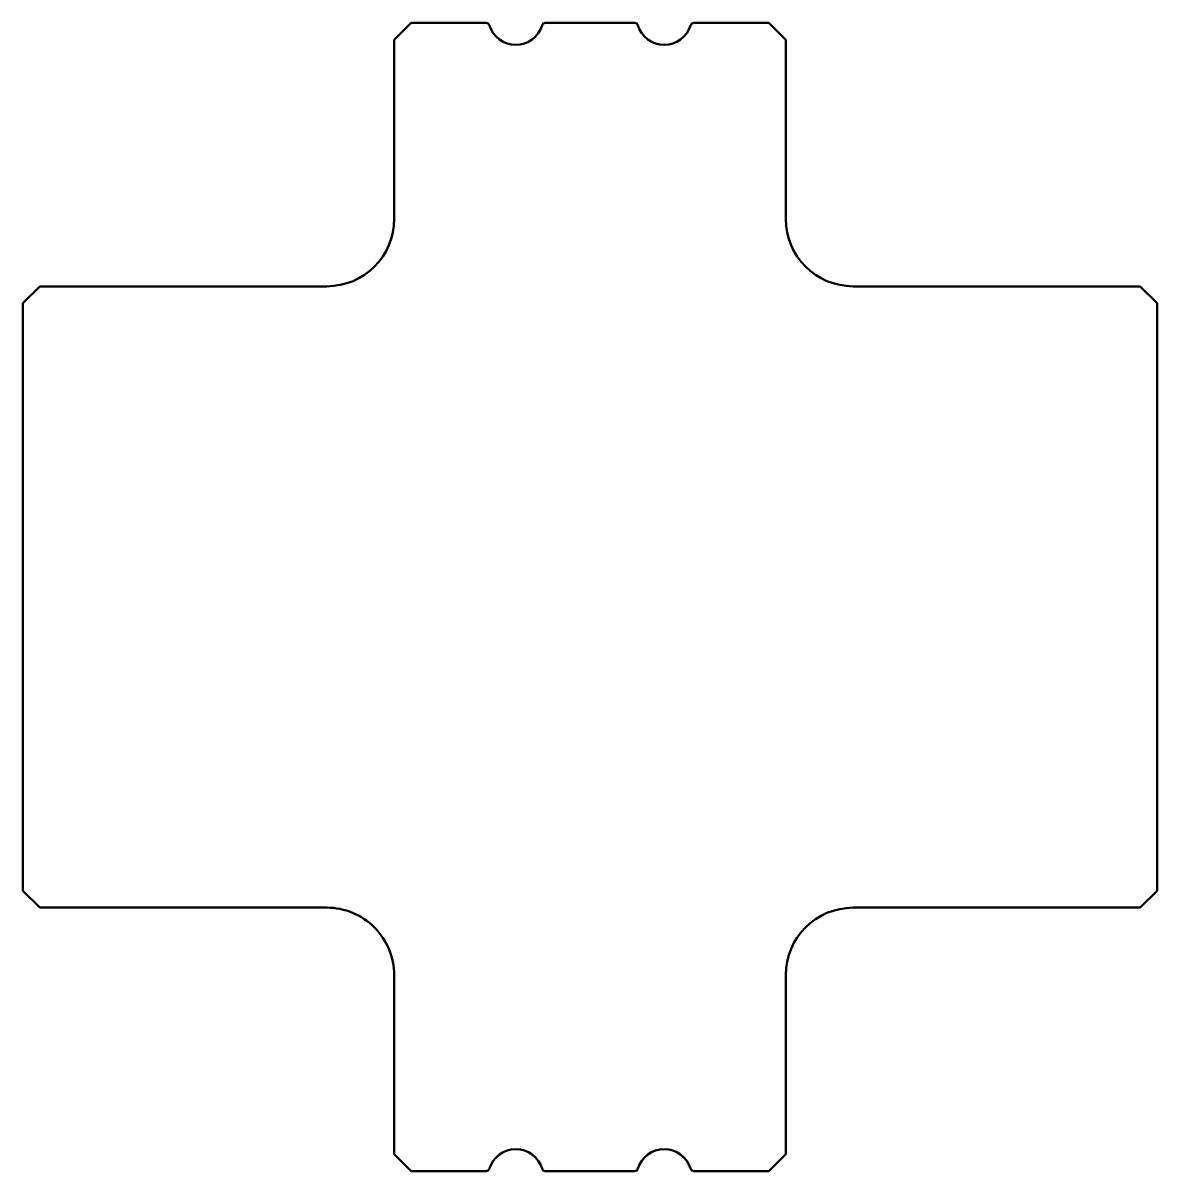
# Model space of a CAD drawing. Header units: metres. Extents: x 166.932 to 167.1, y 100.315 to 100.485.
import ezdxf

# ---------------------------------------------------------------- set-up
doc = ezdxf.new("R2010")
doc.units = ezdxf.units.M
doc.layers.add('Außenkante', color=7, linetype='Continuous', lineweight=50, true_color=0x000000)

msp = doc.modelspace()

# ---------------------------------------------------------------- linework, layer by layer
at = {"layer": 'Außenkante'}
for p, q in [((166.9895, 100.48500000000001), (166.987, 100.48250000000002)), ((166.9895, 100.48500000000001), (167.00061736380704, 100.48500000000001)), ((167.00938263619295, 100.48500000000001), (167.02261736380703, 100.48500000000001)), ((167.03138263619294, 100.48500000000001), (167.0425, 100.48500000000001)), ((167.0425, 100.48500000000001), (167.045, 100.48250000000002)), ((166.987, 100.45600000000003), (166.987, 100.48250000000002)), ((167.045, 100.45600000000003), (167.045, 100.48250000000002)), ((166.93449999999999, 100.44600000000003), (166.932, 100.44350000000003)), ((166.93449999999999, 100.44600000000003), (166.977, 100.44600000000001)), ((167.05499999999998, 100.44600000000001), (167.09750000000003, 100.44600000000001)), ((167.09750000000003, 100.44600000000001), (167.1, 100.44350000000003)), ((166.932, 100.4), (166.932, 100.44350000000003)), ((167.1, 100.4), (167.1, 100.44350000000003)), ((166.932, 100.4), (166.932, 100.35649999999998)), ((167.1, 100.4), (167.1, 100.35649999999998)), ((166.93449999999999, 100.35399999999998), (166.932, 100.35649999999998)), ((167.09750000000003, 100.354), (167.1, 100.35649999999998)), ((166.93449999999999, 100.35399999999998), (166.977, 100.354)), ((167.05499999999998, 100.354), (167.09750000000003, 100.354)), ((166.987, 100.34399999999998), (166.987, 100.3175)), ((167.045, 100.34399999999998), (167.045, 100.3175)), ((166.9895, 100.315), (166.987, 100.3175)), ((167.0425, 100.315), (167.045, 100.3175)), ((166.9895, 100.315), (167.00061736380704, 100.315)), ((167.00938263619295, 100.315), (167.02261736380703, 100.315)), ((167.03138263619294, 100.315), (167.0425, 100.315))]:
    msp.add_line(p, q, dxfattribs=at)
for centre, radius, start, end in [((167.00061736380704, 100.48450000000001), 0.0005, 16.881486604623454, 90), ((167.005, 100.48583000000004), 0.0040799999999876, 196.88148660472626, 343.11851339527374), ((167.00938263619295, 100.48450000000001), 0.0005, 90, 163.11851339537657), ((167.02261736380703, 100.48450000000001), 0.0005, 16.881486604623454, 90), ((167.027, 100.48583000000004), 0.0040799999999876, 196.88148660472626, 343.11851339527374), ((167.03138263619294, 100.48450000000001), 0.0005, 90, 163.11851339537657), ((166.977, 100.45600000000003), 0.01, 270, 0), ((167.05499999999998, 100.45600000000003), 0.01, 180, 270), ((166.977, 100.34399999999998), 0.01, 0, 90.00000000000001), ((167.05499999999998, 100.34399999999998), 0.01, 90.00000000000001, 180), ((167.005, 100.31416999999998), 0.0040799999999876, 16.881486604726298, 163.1185133952737), ((167.027, 100.31416999999998), 0.0040799999999876, 16.881486604726298, 163.1185133952737), ((167.00061736380704, 100.3155), 0.0005, 270, 343.11851339537657), ((167.00938263619295, 100.3155), 0.0005, 196.88148660462343, 270), ((167.02261736380703, 100.3155), 0.0005, 270, 343.11851339537657), ((167.03138263619294, 100.3155), 0.0005, 196.88148660462343, 270)]:
    msp.add_arc(centre, radius, start, end, dxfattribs=at)

doc.saveas('drawing.dxf')
